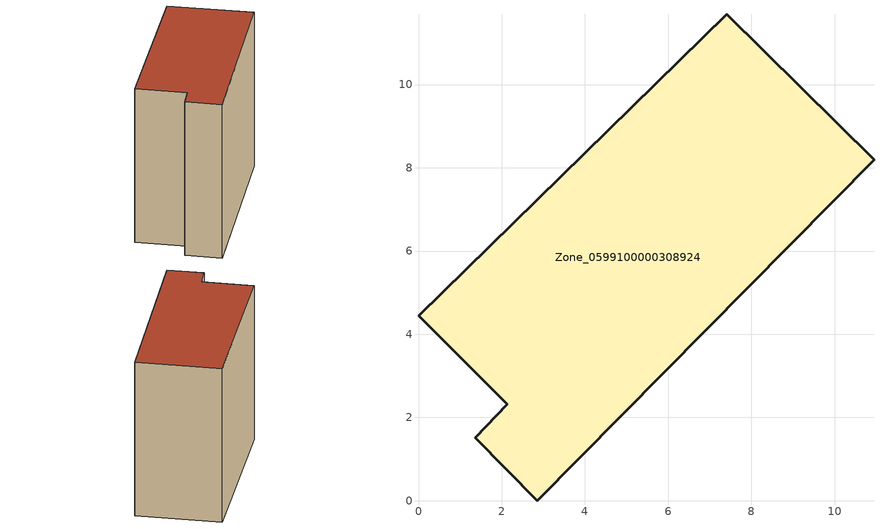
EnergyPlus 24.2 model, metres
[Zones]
Zone_0599100000308924
 floor ground (C_G): 7.41,11.69 10.95,8.2 2.86,0 1.37,1.51 2.13,2.32 0,4.44 z0
 wall outside (C_F): 10.95,8.2 7.41,11.69 0,4.44 2.13,2.32 1.37,1.51 2.86,0 10.95,8.2 z0:9.68
 roof outside (C_R): 2.86,0 10.95,8.2 7.41,11.69 0,4.44 2.13,2.32 1.37,1.51 z9.68
[BUILDING]
Pand.0599100000308924: North Axis=0; Terrain=City; Loads Convergence Tolerance Value=0.04; Temperature Convergence Tolerance Value=0.4; Solar Distribution=FullExterior; Maximum Number of Warmup Days=25; Minimum Number of Warmup Days=1
[Site:Location]
Rotterdam.The.Hague.AP_ZH_NLD Design_Conditions: Latitude=51.96; Longitude=4.45; Time Zone=1; Elevation=-4.5
[SITE:GROUNDTEMPERATURE:BUILDINGSURFACE]
18, 18, 18, 18, 18, 18, 18, 18, 18, 18, 18, 18
[MATERIAL] Thermal Absorptance=0.9; Solar Absorptance=0.7; Visible Absorptance=0.7
Name | Roughness | Thickness | Conductivity | Density | Specific Heat
G.TI.1946 | MediumSmooth | 0.15 | 1 | 540 | 1210
F.TI.1946 | Rough | 0.3 | 0.857143 | 1920 | 840
R.TI.1946 | MediumRough | 0.2 | 0.1 | 1500 | 1000
[CONSTRUCTION]
C_G: G.TI.1946
C_F: F.TI.1946
C_R: R.TI.1946
[ZONE]
Zone_0599100000308924: Type=1; Multiplier=1; Ceiling Height=Autocalculate; Volume=Autocalculate; Floor Area=autocalculate; Part of Total Floor Area=Yes
[ZONEINFILTRATION:DESIGNFLOWRATE]
Infil_Zone_0599100000308924: Zone or ZoneList or Space or SpaceList=Zone_0599100000308924; Schedule=AlwaysOn; Design Flow Rate Calculation Method=Flow/Area; Flow Rate per Floor Area=0.003; Constant Term Coefficient=1; Temperature Term Coefficient=0; Velocity Term Coefficient=0; Velocity Squared Term Coefficient=0
[HVACTEMPLATE:ZONE:IDEALLOADSAIRSYSTEM]
Zone_0599100000308924: Maximum Heating Supply Air Temperature=50; Minimum Cooling Supply Air Temperature=13; Maximum Heating Supply Air Humidity Ratio=0.0156; Minimum Cooling Supply Air Humidity Ratio=0.0077; Heating Limit=NoLimit; Cooling Limit=NoLimit; Dehumidification Control Type=ConstantSensibleHeatRatio; Cooling Sensible Heat Ratio=0.7; Dehumidification Setpoint=60; Humidification Control Type=None; Humidification Setpoint=30; Outdoor Air Method=None; Outdoor Air Flow Rate per Person=0.00944; Outdoor Air Flow Rate per Zone Floor Area=0; Outdoor Air Flow Rate per Zone=0; Demand Controlled Ventilation Type=None; Outdoor Air Economizer Type=NoEconomizer; Heat Recovery Type=None; Sensible Heat Recovery Effectiveness=0.7; Latent Heat Recovery Effectiveness=0.65
[ZONECONTROL:THERMOSTAT]
ThermostatControl_Zone_0599100000308924: Zone or ZoneList=Zone_0599100000308924; Control Type Schedule=DualSetpointControlType; Control 1=Thermostat_Zone_0599100000308924; Temperature Difference Between Cutout And Setpoint=0
[THERMOSTATSETPOINT:DUALSETPOINT]
Thermostat_Zone_0599100000308924: Heating Setpoint Temperature Schedule=HeatingSetpoint_Zone_0599100000308924; Cooling Setpoint Temperature Schedule=CoolingSetpoint_Zone_0599100000308924
[SCHEDULE:COMPACT]
HeatingSetpoint_Zone_0599100000308924: Through: 12/31, For: AllDays, Until: 24:00, 21
CoolingSetpoint_Zone_0599100000308924: Through: 12/31, For: AllDays, Until: 24:00, 24
DualSetpointControlType: Through: 12/31, For: AllDays, Until: 24:00, 4
AlwaysOn: Through: 12/31, For: AllDays, Until: 24:00, 1
